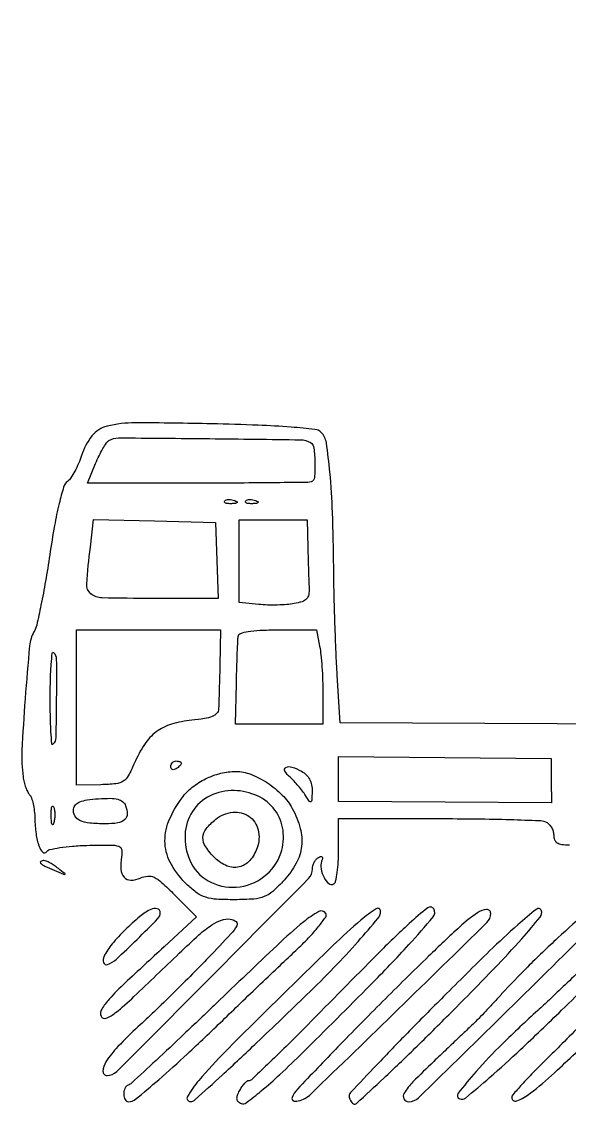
# Model space of a CAD drawing. Header units: millimetres. Extents: x 2712 to 3553, y 1367 to 1961.
# Drawn here: x 3001.25 to 3016.13, y 1883 to 1912.64 of the extents above; entities that cross this region are included whole.
import ezdxf

# ---------------------------------------------------------------- set-up
doc = ezdxf.new("R2010")
doc.units = ezdxf.units.MM

msp = doc.modelspace()

# ---------------------------------------------------------------- linework, layer by layer
for points in [[(3016.462, 1885.388, -0.001006), (3015.932, 1884.857, -0.001876), (3015.501, 1884.429, 0.005737), (3015.143, 1884.068, 0.008733), (3014.841, 1883.746, 0.004137), (3014.593, 1883.467, 0.181616), (3014.566, 1883.395, 0.530097), (3014.702, 1883.303, 0.068179), (3015.069, 1883.511, 0.024895), (3015.73, 1884.069, 0.004898), (3016.856, 1885.14, 0.000001), (3017.633, 1885.895, 0.000001), (3018.386, 1886.625, 0.000001), (3019.029, 1887.249, 0.000006), (3019.376, 1887.586, 0.01384)], [(3021.692, 1893.536), (3015.798, 1893.557), (3009.903, 1893.578), (3009.824, 1894.879, -0.004718), (3009.793, 1895.494, -0.0023), (3009.764, 1896.279, -0.002281), (3009.741, 1897.096, -0.003298), (3009.729, 1897.819, 0.006156), (3009.696, 1899.296, 0.014548), (3009.626, 1900.395, 0.013855), (3009.529, 1901.198, 0.158699), (3009.388, 1901.479, 0.172625), (3009.22, 1901.561, 0.007841), (3008.57, 1901.621, 0.010116), (3007.678, 1901.673, 0.003702), (3006.414, 1901.711, 0.004755), (3004.342, 1901.738, 0.060834), (3003.573, 1901.647, 0.166659), (3003.16, 1901.382, 0.091245), (3002.876, 1900.847, -0.023977), (3002.795, 1900.63, -0.023462), (3002.694, 1900.42, -0.02412), (3002.588, 1900.245, -0.076726), (3002.495, 1900.145, 0.151947), (3002.39, 1899.99, 0.014734), (3002.269, 1899.547, 0.015374), (3002.142, 1898.943, 0.007077), (3002.013, 1898.15, -0.005818), (3001.898, 1897.43, -0.007763), (3001.775, 1896.78, -0.005682), (3001.659, 1896.24, -0.076045), (3001.584, 1896.052, 0.109457), (3001.465, 1895.679, 0.00425), (3001.344, 1894.231, 0.007027), (3001.258, 1892.829, 0.044997), (3001.289, 1892.118, 0.027536), (3001.317, 1891.972, 0.026109), (3001.361, 1891.827, 0.027055), (3001.414, 1891.703, 0.077909), (3001.467, 1891.626, -0.111799), (3001.518, 1891.542, -0.026468), (3001.562, 1891.382, -0.025939), (3001.594, 1891.189, -0.023027), (3001.608, 1890.985, 0.029178), (3001.641, 1890.565, 0.050014), (3001.723, 1890.224, 0.118622), (3001.826, 1890.064, 0.47671), (3001.925, 1890.077, -0.202018), (3002.009, 1890.136, -0.015667), (3002.286, 1890.189, -0.019449), (3002.631, 1890.23, -0.013551), (3003.023, 1890.251, -0.004672), (3003.678, 1890.261, -0.082093), (3003.887, 1890.228, -0.278725), (3003.968, 1890.133, -0.085655), (3003.966, 1889.937, 0.059879), (3003.946, 1889.601, 0.167444), (3004.035, 1889.386, 0.218802), (3004.217, 1889.305, 0.103079), (3004.473, 1889.363, -0.083914), (3004.676, 1889.416, -0.137043), (3004.85, 1889.384, -0.072441), (3005.054, 1889.245, -0.011527), (3005.403, 1888.908), (3006.001, 1888.305), (3005.118, 1887.492, 0.002212), (3004.062, 1886.512, 0.020568), (3003.625, 1886.069, 0.050654), (3003.425, 1885.797, 0.228928), (3003.409, 1885.607, 0.420491), (3003.542, 1885.549, 0.072774), (3003.804, 1885.704, 0.020418), (3004.301, 1886.14, 0.001727), (3005.532, 1887.317, -0.008521), (3006.067, 1887.816, -0.035298), (3006.414, 1888.087, -0.061888), (3006.679, 1888.22, -0.118375), (3006.914, 1888.246, -0.13675), (3007.075, 1888.178, -0.368309), (3007.097, 1888.065, -0.06005), (3006.934, 1887.843, -0.003168), (3006.328, 1887.201, -0.004693), (3005.892, 1886.755, -0.002872), (3005.371, 1886.237, -0.002879), (3004.848, 1885.729, -0.005117), (3004.411, 1885.318, 0.016684), (3003.865, 1884.78, 0.048221), (3003.539, 1884.362, 0.13264), (3003.46, 1884.109, 0.425712), (3003.57, 1883.995, 0.199081), (3003.832, 1884.104, 0.000616), (3006.441, 1886.722, 0.000619), (3009.042, 1889.346, 0.197461), (3009.151, 1889.611, -0.067686), (3009.163, 1889.699, -0.052367), (3009.198, 1889.789, -0.053439), (3009.25, 1889.867, -0.081193), (3009.312, 1889.921, -0.061597), (3009.374, 1889.949, -0.291616), (3009.41, 1889.94, -0.231099), (3009.422, 1889.899, -0.044254), (3009.402, 1889.822, 0.129291), (3009.385, 1889.612, 0.077828), (3009.466, 1889.374, 0.098418), (3009.597, 1889.21, 0.322812), (3009.728, 1889.201, 0.202928), (3009.781, 1889.276, 0.017976), (3009.824, 1889.509, 0.021223), (3009.854, 1889.801, 0.014903), (3009.863, 1890.131), (3009.863, 1890.978), (3012.56, 1890.978, -0.002989), (3013.609, 1890.972, -0.004411), (3014.53, 1890.953, -0.002092), (3015.312, 1890.926, -0.082295), (3015.481, 1890.892, -0.093632), (3015.567, 1890.838, -0.066804), (3015.64, 1890.751, -0.064844), (3015.69, 1890.645, -0.076427), (3015.707, 1890.535, 0.092211), (3015.731, 1890.406, 0.161402), (3015.799, 1890.324, 0.110105), (3015.925, 1890.278, 0.031073), (3016.134, 1890.265, -0.033243)], [(3016.482, 1886.906, -0.001534), (3016.019, 1886.462, -0.00155), (3015.59, 1886.055, -0.003996), (3015.276, 1885.764, 0.008963), (3014.314, 1884.855, 0.018216), (3013.598, 1884.1, 0.015515), (3013.11, 1883.511, 0.503255), (3013.153, 1883.357, 0.27182), (3013.313, 1883.383, 0.005371), (3013.967, 1883.941, 0.009735), (3014.805, 1884.7, 0.003895), (3015.922, 1885.769, -0.002262), (3017.451, 1887.242, -0.019791)]]:
    msp.add_lwpolyline(points, format="xyb")
for points in [[(3003.622, 1901.255, -0.142955), (3003.88, 1901.329, -0.000862), (3006.357, 1901.308, -0.0009), (3008.83, 1901.278, -0.135879), (3009.099, 1901.2, -0.228305), (3009.192, 1901.053, -0.025941), (3009.219, 1900.651, -0.024664), (3009.206, 1900.25, -0.299959), (3009.115, 1900.135, -0.077316), (3009.03, 1900.12, -0.000395), (3008.163, 1900.109, -0.001764), (3007.175, 1900.101, -0.001116), (3006.023, 1900.099), (3003.037, 1900.099), (3003.26, 1900.633, -0.015036), (3003.355, 1900.844, -0.018058), (3003.458, 1901.037, -0.016962), (3003.555, 1901.191, -0.104071)], [(3007.04, 1899.626, -0.054073), (3007.099, 1899.595, -0.470617), (3007.102, 1899.569, -0.168741), (3007.06, 1899.549, -0.018894), (3006.954, 1899.54, -0.028489), (3006.855, 1899.542, -0.077125), (3006.786, 1899.557, -0.208169), (3006.76, 1899.584, -0.296942), (3006.767, 1899.615, -0.126455), (3006.813, 1899.642, -0.060344), (3006.883, 1899.654, -0.05415), (3006.962, 1899.648, -0.051402)], [(3007.61, 1899.626, -0.054073), (3007.669, 1899.595, -0.470617), (3007.672, 1899.569, -0.168741), (3007.63, 1899.549, -0.018894), (3007.524, 1899.54, -0.028489), (3007.425, 1899.542, -0.077125), (3007.356, 1899.557, -0.208169), (3007.33, 1899.584, -0.296942), (3007.337, 1899.615, -0.126455), (3007.383, 1899.642, -0.060344), (3007.453, 1899.654, -0.05415), (3007.532, 1899.648, -0.051402)], [(3003.116, 1898.357), (3003.206, 1899.11), (3004.86, 1899.07), (3006.514, 1899.03), (3006.552, 1897.997), (3006.589, 1896.964), (3004.806, 1896.964, -0.005045), (3003.435, 1896.977, -0.168918), (3003.132, 1897.09, -0.243493), (3003.018, 1897.355, -0.011354)], [(3008.082, 1899.101), (3009.008, 1899.101), (3009.025, 1898.353, 0.00125), (3009.033, 1898.041, 0.001162), (3009.043, 1897.721, 0.001157), (3009.053, 1897.436, 0.003927), (3009.061, 1897.25, -0.054727), (3009.051, 1897.066, -0.148948), (3008.993, 1896.951, -0.126372), (3008.874, 1896.876, -0.034556), (3008.656, 1896.822, -0.024947), (3008.455, 1896.797, -0.012314), (3008.199, 1896.785, -0.012187), (3007.931, 1896.785, -0.017407), (3007.694, 1896.8), (3007.156, 1896.851), (3007.156, 1897.976), (3007.156, 1899.101)], [(3004.697, 1896.109), (3006.657, 1896.109), (3006.636, 1895.147, -0.00086), (3006.626, 1894.761, -0.001035), (3006.616, 1894.399, -0.000881), (3006.607, 1894.094, -0.006988), (3006.6, 1893.953, -0.176929), (3006.551, 1893.841, -0.104975), (3006.43, 1893.758, -0.057512), (3006.216, 1893.698, -0.016263), (3005.872, 1893.653, 0.048983), (3005.319, 1893.545, 0.08846), (3004.909, 1893.338, 0.086156), (3004.589, 1892.997, 0.044475), (3004.311, 1892.481, -0.02359), (3004.147, 1892.143, -0.126378), (3004.009, 1891.995, -0.117448), (3003.811, 1891.926, -0.019159), (3003.404, 1891.9), (3002.738, 1891.884), (3002.738, 1893.996), (3002.738, 1896.109)], [(3007.134, 1895.93, -0.280372), (3007.199, 1896.013, -0.04743), (3007.401, 1896.066, -0.031311), (3007.722, 1896.099, -0.009825), (3008.207, 1896.109), (3009.258, 1896.109), (3009.347, 1895.663, -0.023865), (3009.381, 1895.435, -0.008156), (3009.41, 1895.103, -0.008086), (3009.429, 1894.734, -0.009248), (3009.436, 1894.381), (3009.436, 1893.543), (3008.247, 1893.543), (3007.058, 1893.543), (3007.085, 1894.648, -0.001485), (3007.097, 1895.084, -0.001974), (3007.11, 1895.48, -0.001394), (3007.124, 1895.812, -0.019925)], [(3002.118, 1895.493, -0.197255), (3002.192, 1895.316, -0.003389), (3002.192, 1894.247, -0.003433), (3002.177, 1893.18, -0.193485), (3002.1, 1893.001, -0.639272), (3002.07, 1893.012, -0.005282), (3002.047, 1893.339, -0.009658), (3002.031, 1893.751, -0.005312), (3002.025, 1894.256, -0.006577), (3002.032, 1894.76, -0.012206), (3002.053, 1895.168, -0.008413), (3002.081, 1895.48, -0.629536)], [(3005.446, 1892.546, -0.042167), (3005.5, 1892.541, -0.061769), (3005.546, 1892.527, -0.081139), (3005.577, 1892.507, -0.210953), (3005.588, 1892.483, -0.151918), (3005.579, 1892.453, -0.038439), (3005.546, 1892.413, -0.035638), (3005.5, 1892.37, -0.029505), (3005.446, 1892.332, -0.082592), (3005.391, 1892.31, -0.161196), (3005.345, 1892.314, -0.182303), (3005.314, 1892.344, -0.108972), (3005.303, 1892.395, -0.093332), (3005.314, 1892.452, -0.09642), (3005.345, 1892.501, -0.099167), (3005.391, 1892.534, -0.105053)], [(3005.608, 1891.544, -0.066249), (3005.886, 1891.832, -0.053677), (3006.25, 1892.061, -0.053041), (3006.659, 1892.21, -0.060845), (3007.072, 1892.261, -0.09465), (3007.475, 1892.184, -0.050893), (3007.926, 1891.95, -0.049982), (3008.332, 1891.62, -0.074611), (3008.605, 1891.254, -0.057097), (3008.82, 1890.714, -0.094766), (3008.857, 1890.227, -0.09645), (3008.711, 1889.767, -0.060926), (3008.383, 1889.307, -0.023552), (3008.074, 1889, -0.089667), (3007.844, 1888.857, -0.07781), (3007.562, 1888.793, -0.015088), (3007.039, 1888.774, -0.015155), (3006.547, 1888.786, -0.061464), (3006.253, 1888.839, -0.079501), (3006.02, 1888.954, -0.036567), (3005.758, 1889.17, -0.070213), (3005.32, 1889.727, -0.116383), (3005.147, 1890.296, -0.112603), (3005.244, 1890.896, -0.062955)], [(3008.858, 1892.265, -0.073608), (3008.983, 1892.172, -0.075975), (3009.073, 1892.049, -0.071371), (3009.127, 1891.897, -0.054764), (3009.143, 1891.721, -0.005864), (3009.134, 1891.48, -0.241924), (3009.109, 1891.436, -0.406866), (3009.071, 1891.443, -0.010499), (3008.964, 1891.605, 0.023029), (3008.881, 1891.726, 0.013092), (3008.77, 1891.863, 0.013053), (3008.651, 1891.997, 0.020979), (3008.542, 1892.103, -0.07529), (3008.404, 1892.27, -0.433803), (3008.432, 1892.369, -0.202629), (3008.592, 1892.38, -0.041189)], [(3003.338, 1891.52, -0.01734), (3003.662, 1891.53, -0.062743), (3003.866, 1891.503, -0.107737), (3003.995, 1891.438, -0.131017), (3004.074, 1891.329, -0.090629), (3004.117, 1891.103, -0.21425), (3004.049, 1890.95, -0.146035), (3003.861, 1890.861, -0.037868), (3003.525, 1890.836, -0.024852), (3003.099, 1890.857, -0.083834), (3002.831, 1890.93, -0.155498), (3002.692, 1891.057, -0.167221), (3002.658, 1891.237, -0.152161), (3002.712, 1891.351, -0.108091), (3002.829, 1891.433, -0.062899), (3003.027, 1891.487, -0.018972)], [(3005.816, 1889.853, 0.165371), (3006.317, 1889.288, 0.149478), (3007.083, 1889.116, 0.144075), (3007.834, 1889.401, 0.151995), (3008.293, 1890.043, 0.112525), (3008.352, 1890.662, 0.128508), (3008.129, 1891.212, 0.124668), (3007.658, 1891.594, 0.102304), (3007.026, 1891.742, 0.120794), (3006.369, 1891.599, 0.137364), (3005.889, 1891.171, 0.133061), (3005.691, 1890.544, 0.110197)], [(3002.119, 1891.301, -0.06278), (3002.141, 1891.216, -0.030339), (3002.15, 1891.103, -0.029507), (3002.144, 1890.983, -0.037336), (3002.124, 1890.874, -0.087174), (3002.099, 1890.819, -0.597527), (3002.076, 1890.821, -0.080377), (3002.059, 1890.897, -0.012823), (3002.053, 1891.049, -0.014395), (3002.056, 1891.203, -0.052471), (3002.07, 1891.3, -0.333666), (3002.093, 1891.318, -0.31318)], [(3006.524, 1890.96, -0.138266), (3006.987, 1891.151, -0.182427), (3007.426, 1891.042, -0.186582), (3007.677, 1890.672, -0.143738), (3007.649, 1890.182, -0.094307), (3007.447, 1889.837, -0.15462), (3007.16, 1889.664, -0.15798), (3006.831, 1889.689, -0.099526), (3006.506, 1889.904, -0.047716), (3006.252, 1890.212, -0.153938), (3006.177, 1890.464, -0.165866), (3006.263, 1890.701, -0.057695)], [(3002.132, 1889.573, 0.001457), (3002.389, 1889.464, 0.201639), (3002.422, 1889.464, 0.569419), (3002.425, 1889.482, 0.002644), (3002.247, 1889.622, 0.018463), (3002.133, 1889.705, 0.02135), (3002.018, 1889.774, 0.020986), (3001.917, 1889.825, 0.105377), (3001.855, 1889.838, 0.133472), (3001.771, 1889.815, 0.49792), (3001.766, 1889.769, 0.077526), (3001.881, 1889.688, 0.012273)], [(3007.216, 1883.235, 0.259324), (3007.354, 1883.255, 0.010641), (3007.761, 1883.577, 0.014915), (3008.268, 1884.023, 0.007324), (3008.888, 1884.618, 0.00231), (3010.729, 1886.457, 0.010525), (3011.773, 1887.554, 0.009117), (3012.433, 1888.304, 0.324888), (3012.449, 1888.523, 0.447631), (3012.284, 1888.552, 0.019276), (3011.78, 1888.123, 0.011486), (3010.921, 1887.296, 0.001289), (3009.017, 1885.367, -0.003471), (3008.439, 1884.787, -0.005478), (3007.934, 1884.297, -0.001672), (3007.492, 1883.881, -0.190251), (3007.419, 1883.852, 0.165138), (3007.367, 1883.835, 0.040027), (3007.298, 1883.773, 0.036768), (3007.227, 1883.685, 0.02944), (3007.163, 1883.582, 0.035553), (3007.103, 1883.447, 0.125589), (3007.094, 1883.354, 0.17727), (3007.131, 1883.286, 0.088255)], [(3011.769, 1883.282, 0.19599), (3012.038, 1883.392, 0.000751), (3014.462, 1885.768, 0.000739), (3016.879, 1888.154, 0.200287), (3016.989, 1888.417, 0.111015), (3016.977, 1888.47, 0.100021), (3016.944, 1888.515, 0.094731), (3016.893, 1888.545, 0.088227), (3016.834, 1888.555, 0.184977), (3016.642, 1888.481, 0.003395), (3015.819, 1887.733, 0.009067), (3014.992, 1886.941, 0.013184), (3014.293, 1886.211, -0.002697), (3014.081, 1885.979, -0.002653), (3013.865, 1885.748, -0.002607), (3013.673, 1885.548, -0.01012), (3013.551, 1885.427, -0.000163), (3013.413, 1885.295, -0.000024), (3013.132, 1885.027, -0.000027), (3012.798, 1884.709, -0.000023), (3012.447, 1884.375, 0.008204), (3011.884, 1883.821, 0.055516), (3011.643, 1883.514, 0.268427), (3011.639, 1883.36, 0.27595)], [(3003.582, 1887.011, 0.100332), (3003.823, 1887.158, 0.007374), (3004.385, 1887.694, 0.004816), (3004.953, 1888.262, 0.196359), (3005.018, 1888.421, 0.339135), (3004.935, 1888.528, 0.1808), (3004.759, 1888.512, 0.061755), (3004.459, 1888.317, 0.0192), (3004.061, 1887.956, 0.026038), (3003.709, 1887.572, 0.055239), (3003.488, 1887.235, 0.198076), (3003.475, 1887.064, 0.42427)], [(3004.154, 1883.282, 0.174071), (3004.347, 1883.351, 0.005842), (3004.974, 1883.881, 0.009552), (3005.751, 1884.579, 0.004734), (3006.712, 1885.493, -0.001049), (3007.193, 1885.958, -0.000708), (3007.744, 1886.486, -0.000714), (3008.279, 1886.995, -0.001422), (3008.703, 1887.396, 0.013206), (3009.047, 1887.737, 0.021525), (3009.318, 1888.045, 0.017386), (3009.511, 1888.303, 0.298853), (3009.513, 1888.403, 0.402009), (3009.323, 1888.452, 0.04416), (3008.914, 1888.173, 0.017537), (3008.189, 1887.532, 0.001804), (3006.535, 1885.953, -0.001605), (3005.659, 1885.117, -0.002522), (3004.901, 1884.405, -0.000641), (3004.235, 1883.788, -0.0975), (3004.147, 1883.734, 0.205603), (3004.055, 1883.645, 0.104615), (3004.023, 1883.484, 0.119142), (3004.061, 1883.338, 0.277147)], [(3005.837, 1883.286, 0.177001), (3005.965, 1883.338, 0.001798), (3006.696, 1884.004, 0.004551), (3007.643, 1884.891, 0.001583), (3008.992, 1886.185, 0.008734), (3009.735, 1886.928, 0.011215), (3010.391, 1887.638, 0.006183), (3010.932, 1888.265, 0.176438), (3011.004, 1888.463, 0.592322), (3010.885, 1888.528, 0.035136), (3010.469, 1888.22, 0.014959), (3009.718, 1887.536, 0.002167), (3008.236, 1886.091, 0.003191), (3006.795, 1884.655, 0.018321), (3006.065, 1883.862, 0.046275), (3005.755, 1883.423, 0.588812)], [(3008.767, 1883.304, 0.137857), (3009.104, 1883.486, 0.000942), (3011.485, 1885.799, 0.000695), (3013.891, 1888.151, 0.201479), (3013.996, 1888.403, 0.437313), (3013.883, 1888.508, 0.132311), (3013.634, 1888.419, 0.035064), (3013.154, 1888.035, 0.00609), (3012.308, 1887.237, 0.004142), (3011.055, 1886.004, 0.004355), (3009.843, 1884.77, 0.00148), (3008.741, 1883.622, 0.102548), (3008.6, 1883.396, 0.163334), (3008.599, 1883.347, 0.195788), (3008.628, 1883.311, 0.125067), (3008.687, 1883.296, 0.056635)], [(3010.265, 1883.227, 0.336917), (3010.349, 1883.235, 0.001334), (3011.092, 1883.926, 0.005693), (3011.937, 1884.734, 0.003461), (3012.918, 1885.708, 0.003422), (3014.094, 1886.906, 0.011471), (3014.84, 1887.714, 0.009001), (3015.34, 1888.301, 0.269604), (3015.369, 1888.486, 0.506222), (3015.245, 1888.52, 0.013326), (3014.732, 1888.091, 0.012673), (3013.967, 1887.38, 0.002929), (3012.716, 1886.142, 0.002496), (3011.732, 1885.148, 0.003998), (3010.903, 1884.288, 0.000906), (3010.185, 1883.529, 0.191135), (3010.149, 1883.436, 0.073965), (3010.157, 1883.378, 0.053101), (3010.183, 1883.318, 0.053141), (3010.22, 1883.265, 0.074469)]]:
    msp.add_lwpolyline(points, format="xyb", close=True)
msp.add_lwpolyline([(3012.749, 1892.641), (3015.635, 1892.617), (3015.64, 1892.012), (3015.645, 1891.408), (3012.754, 1891.426), (3009.863, 1891.444), (3009.863, 1892.055), (3009.863, 1892.665)], close=True)

doc.saveas('drawing.dxf')
